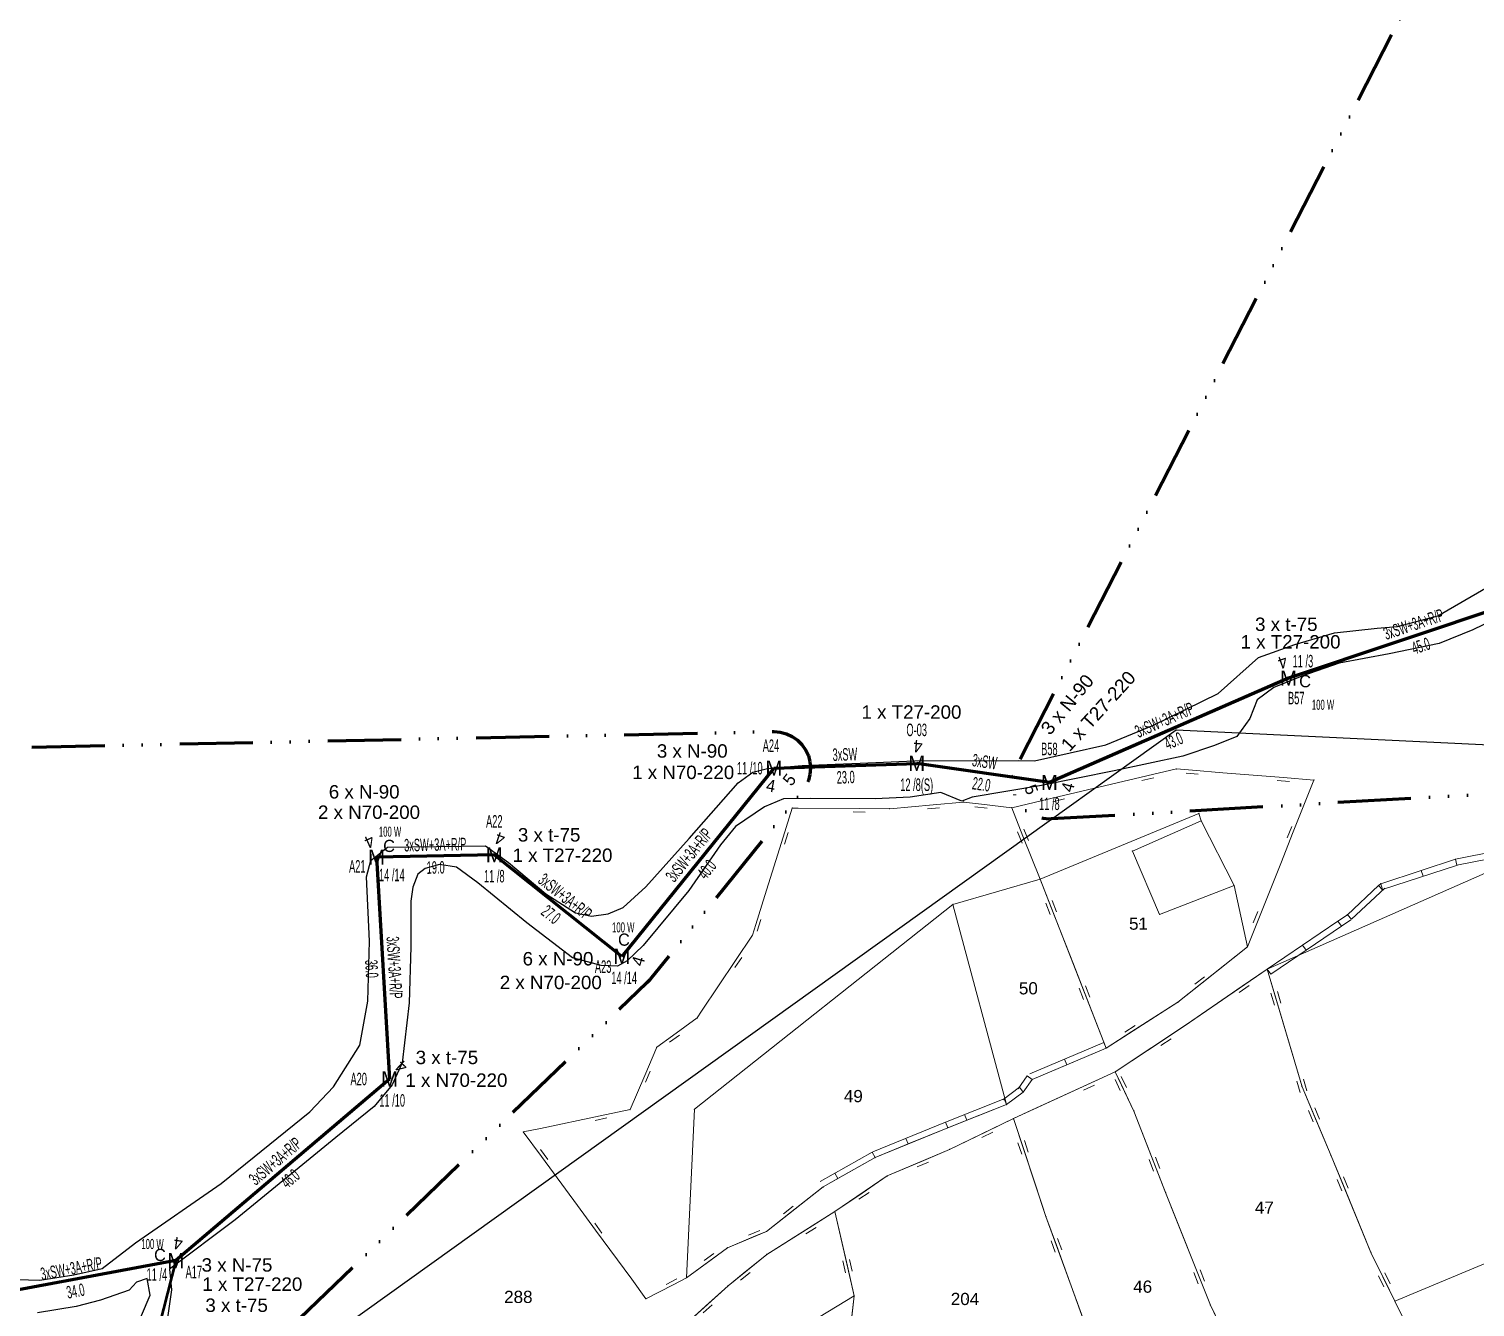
# Model space of a CAD drawing. Header units: millimetres. Extents: x 614452 to 616952, y 4151662 to 4153442.
# Drawn here: x 615048.7 to 615285.9, y 4152044.2 to 4152253.9 of the extents above; entities that cross this region are included whole.
import ezdxf
from ezdxf.enums import TextEntityAlignment as Align
from ezdxf.xclip import XClip

# ---------------------------------------------------------------- set-up
doc = ezdxf.new("R2010")
doc.units = ezdxf.units.MM
doc.header["$XCLIPFRAME"] = 2
doc.linetypes.add('ACAD_ISO14W100', pattern=[24, 12, -3, 0, -3, 0, -3, 0, -3])
for name, color, linetype, lineweight in [('02_ADA_ALN_YENI', 7, 'Continuous', 30), ('03_PARSEL_ALN_ESKI', 18, 'Continuous', 0), ('03_PARSEL_ALN_YENI', 171, 'Continuous', 0), ('03_PARSEL_NO_ESKI', 5, 'Continuous', 0), ('03_PARSEL_SNR_YENI', 5, 'Continuous', 0), ('04_YAPI_SNR_TSCLSZ', 77, 'Continuous', 0), ('06_DETAY_SNR_KROKI', 4, 'Continuous', 0), ('07_SNRTIP_GECERLI', 30, 'Continuous', 0), ('07_SNRTIP_SABIT', 18, 'Continuous', 0), ('DIREK_OG_YENI', 10, 'Continuous', 25), ('HAT_AG_HAVAI_YENI', 3, 'Continuous', 50), ('HAT_OG_HAVAI_YENI', 1, 'Continuous', 70), ('NOKTA_DETAY_YENI', 171, 'Continuous', 0), ('NOKTA_PARSEL_ESKI', 6, 'Continuous', 0), ('NOKTA_PARSEL_YENI', 30, 'Continuous', 0), ('NOKTA_YAPI_TSCLSIZ', 77, 'Continuous', 0), ('TRAFO_BOLGE_TUM', 254, 'ACAD_ISO14W100', 70)]:
    doc.layers.add(name, color=color, linetype=linetype, lineweight=lineweight)
doc.layers.add('LAMBA_GUCU', color=4, linetype='Continuous')
doc.layers.add('Unknown_Point_Feature', color=7, linetype='Continuous')
doc.styles.add('Direk', font='B_CAD')
doc.styles.get("Standard").update_dxf_attribs({"font": 'Arial'})

# ---------------------------------------------------------------- blocks, each defined once
blk = doc.blocks.new('fggg')
at = {"layer": '02_ADA_ALN_YENI', "color": 252}
blk.add_polyline3d([(615448.13, 4152128.73, 0), (615236.84, 4152138.84, 0), (615072.7, 4152021.18, 0), (614973.57, 4152027.26, 0), (614853.89, 4152034.8, 0), (614712.1, 4152050.73, 0)], dxfattribs=at)
at = {"layer": '03_PARSEL_ALN_ESKI', "color": 252}
for p in [(615230.85, 4152107.09), (615212.78, 4152096.48), (615184.08, 4152078.79), (615251.49, 4152060.49), (615231.53, 4152047.52), (615129.22, 4152045.84), (615202.48, 4152045.5)]:
    blk.add_point(p, dxfattribs=at)
at = {"layer": '03_PARSEL_ALN_YENI', "color": 252}
for points in [[(615294.86, 4152118.58, 0), (615251.78, 4152099.64, 0), (615239.02, 4152090.87, 0), (615226.83, 4152082.78, 0), (615210.14, 4152075.11, 0), (615199.66, 4152070.04, 0), (615189.44, 4152065.69, 0), (615180.87, 4152059.85, 0), (615169.68, 4152052.81, 0), (615163.33, 4152047.67, 0), (615157.19, 4152042.08, 0)], [(615072.7, 4152021.18, 0), (615236.84, 4152138.84, 0), (615448.13, 4152128.73, 0)]]:
    blk.add_polyline3d(points, dxfattribs=at)
for points in [[(615240.55, 4152125.18, 0), (615214.51, 4152114.39, 0), (615200.2, 4152110.25, 0), (615157.82, 4152076.63, 0), (615156.52, 4152048.97, 0), (615163.23, 4152053.91, 0), (615169.64, 4152056.57, 0), (615178.94, 4152063.89, 0), (615187.44, 4152068.69, 0), (615199.36, 4152073.59, 0), (615208.99, 4152077.39, 0), (615211.73, 4152079.42, 0), (615213.2, 4152081.53, 0), (615225.34, 4152086.67, 0), (615237.12, 4152094.19, 0), (615248.51, 4152103.29, 0), (615246.33, 4152113.37, 0), (615240.95, 4152123.94, 0), (615240.55, 4152125.18, 0)], [(615225.34, 4152086.67, 0), (615214.51, 4152114.39, 0), (615240.55, 4152125.18, 0), (615240.95, 4152123.94, 0), (615246.33, 4152113.37, 0), (615248.51, 4152103.29, 0), (615237.12, 4152094.19, 0), (615225.34, 4152086.67, 0)], [(615294.86, 4152118.58, 0), (615323.84, 4152082.95, 0), (615333.83, 4152070.66, 0), (615272.71, 4152045.12, 0), (615268.77, 4152053.13, 0), (615262.25, 4152069, 0), (615257.49, 4152080.32, 0), (615251.78, 4152099.64, 0), (615294.86, 4152118.58, 0)], [(615214.51, 4152114.39, 0), (615225.34, 4152086.67, 0), (615213.2, 4152081.53, 0), (615211.73, 4152079.42, 0), (615208.99, 4152077.39, 0), (615200.2, 4152110.25, 0), (615214.51, 4152114.39, 0)], [(615199.36, 4152073.59, 0), (615187.44, 4152068.69, 0), (615178.94, 4152063.89, 0), (615169.64, 4152056.57, 0), (615163.23, 4152053.91, 0), (615156.52, 4152048.97, 0), (615157.82, 4152076.63, 0), (615200.2, 4152110.25, 0), (615208.99, 4152077.39, 0), (615199.36, 4152073.59, 0)], [(615235.1, 4152062.97, 0), (615229.89, 4152076.32, 0), (615226.83, 4152082.78, 0), (615239.02, 4152090.87, 0), (615251.78, 4152099.64, 0), (615257.49, 4152080.32, 0), (615262.25, 4152069, 0), (615268.77, 4152053.13, 0), (615272.71, 4152045.12, 0), (615276.2, 4152038, 0), (615257.1, 4152028.53, 0), (615251.82, 4152024.82, 0), (615242.44, 4152044.49, 0), (615235.1, 4152062.97, 0)], [(615210.14, 4152075.11, 0), (615226.83, 4152082.78, 0), (615229.89, 4152076.32, 0), (615235.1, 4152062.97, 0), (615242.44, 4152044.49, 0), (615251.82, 4152024.82, 0), (615241.21, 4152014.76, 0), (615235.67, 4152011.37, 0), (615232, 4152017.82, 0), (615225.99, 4152029.69, 0), (615223.37, 4152037.3, 0), (615215.47, 4152059.01, 0), (615210.14, 4152075.11, 0)], [(615210.14, 4152075.11, 0), (615215.47, 4152059.01, 0), (615223.37, 4152037.3, 0), (615189.83, 4152015.1, 0), (615189.37, 4152019.19, 0), (615186.6, 4152025.67, 0), (615184.54, 4152029.9, 0), (615183.76, 4152034.43, 0), (615183.06, 4152037.69, 0), (615184.01, 4152046.02, 0), (615180.87, 4152059.85, 0), (615189.44, 4152065.69, 0), (615199.66, 4152070.04, 0), (615210.14, 4152075.11, 0)], [(615312.09, 4152050.66, 0), (615300.78, 4152046.97, 0), (615276.2, 4152038, 0), (615272.71, 4152045.12, 0), (615333.83, 4152070.66, 0), (615339.35, 4152063.74, 0), (615331.4, 4152059.17, 0), (615323.54, 4152056.84, 0), (615312.09, 4152050.66, 0)], [(615184.01, 4152046.02, 0), (615152.78, 4152027.01, 0), (615152.26, 4152033.59, 0), (615155.12, 4152037.91, 0), (615157.19, 4152042.08, 0), (615163.33, 4152047.67, 0), (615169.68, 4152052.81, 0), (615180.87, 4152059.85, 0), (615184.01, 4152046.02, 0)], [(615183.76, 4152034.43, 0), (615184.54, 4152029.9, 0), (615186.6, 4152025.67, 0), (615189.37, 4152019.19, 0), (615189.83, 4152015.1, 0), (615191.37, 4152001.58, 0), (615191.71, 4151994.48, 0), (615187.54, 4151994.02, 0), (615176.41, 4151994.14, 0), (615162.61, 4151993.11, 0), (615161.11, 4152015.29, 0), (615155, 4152021.73, 0), (615152.78, 4152027.01, 0), (615184.01, 4152046.02, 0), (615183.06, 4152037.69, 0), (615183.76, 4152034.43, 0)]]:
    blk.add_polyline3d(points, close=True, dxfattribs=at)
at = {"layer": '03_PARSEL_SNR_YENI', "color": 252}
for p, q in [((615214.51, 4152114.39, 0.95), (615216.33, 4152109.73, 0.95)), ((615215.44, 4152110.46, 0.95), (615216.17, 4152108.59, 0.95)), ((615216.33, 4152109.73, 0.95), (615219.97, 4152100.42, 0.95)), ((615216.49, 4152110.87, 0.95), (615217.21, 4152109, 0.95)), ((615241.03, 4152097.31, 0.95), (615248.51, 4152103.29, 0.95)), ((615219.97, 4152100.42, 0.95), (615221.79, 4152095.76, 0.95)), ((615251.78, 4152099.64, 0.95), (615247.66, 4152096.81, 0.95)), ((615251.78, 4152099.64, 0.95), (615253.19, 4152094.85, 0.95)), ((615237.12, 4152094.19, 0.95), (615241.03, 4152097.31, 0.95)), ((615239.89, 4152097.13, 0.95), (615241.46, 4152098.38, 0.95)), ((615220.9, 4152096.49, 0.95), (615221.63, 4152094.62, 0.95)), ((615221.79, 4152095.76, 0.95), (615225.34, 4152086.67, 0.95)), ((615221.95, 4152096.9, 0.95), (615222.67, 4152095.03, 0.95)), ((615247.66, 4152096.81, 0.95), (615239.42, 4152091.14, 0.95)), ((615248.8, 4152096.91, 0.95), (615247.15, 4152095.78, 0.95)), ((615252.37, 4152095.65, 0.95), (615252.94, 4152093.73, 0.95)), ((615253.19, 4152094.85, 0.95), (615256.03, 4152085.26, 0.95)), ((615253.45, 4152095.97, 0.95), (615254.02, 4152094.05, 0.95)), ((615229.55, 4152089.36, 0.95), (615237.12, 4152094.19, 0.95)), ((615228.41, 4152089.3, 0.95), (615230.09, 4152090.37, 0.95)), ((615239.02, 4152090.87, 0.95), (615234.85, 4152088.1, 0.95)), ((615239.42, 4152091.14, 0.95), (615239.02, 4152090.87, 0.95)), ((615224.95, 4152087.59, 0.95), (615212.81, 4152082.45, 0.95)), ((615225.34, 4152086.67, 0.95), (615224.95, 4152087.59, 0.95)), ((615225.34, 4152086.67, 0.95), (615229.55, 4152089.36, 0.95)), ((615234.85, 4152088.1, 0.95), (615226.83, 4152082.78, 0.95)), ((615236, 4152088.19, 0.95), (615234.33, 4152087.08, 0.95)), ((615225.34, 4152086.67, 0.95), (615218.89, 4152083.94, 0.95)), ((615256.03, 4152085.26, 0.95), (615257.44, 4152080.46, 0.95)), ((615218.89, 4152083.94, 0.95), (615213.2, 4152081.53, 0.95)), ((615218.89, 4152083.94, 0.95), (615218.5, 4152084.86, 0.95)), ((615226.83, 4152082.78, 0.95), (615222.28, 4152080.69, 0.95)), ((615227.75, 4152080.84, 0.95), (615226.83, 4152082.78, 0.95)), ((615212.38, 4152082.1, 0.95), (615210.91, 4152079.99, 0.95)), ((615213.2, 4152081.53, 0.95), (615211.73, 4152079.42, 0.95)), ((615213.2, 4152081.53, 0.95), (615212.38, 4152082.1, 0.95)), ((615222.28, 4152080.69, 0.95), (615213.2, 4152076.52, 0.95)), ((615223.43, 4152080.6, 0.95), (615221.61, 4152079.77, 0.95)), ((615227.67, 4152079.69, 0.95), (615226.81, 4152081.5, 0.95)), ((615229.89, 4152076.32, 0.95), (615227.75, 4152080.84, 0.95)), ((615228.68, 4152080.18, 0.95), (615227.83, 4152081.98, 0.95)), ((615256.62, 4152081.26, 0.95), (615257.19, 4152079.35, 0.95)), ((615257.44, 4152080.46, 0.95), (615257.49, 4152080.32, 0.95)), ((615257.7, 4152081.58, 0.95), (615258.27, 4152079.66, 0.95)), ((615208.63, 4152078.32, 0.95), (615198.99, 4152074.52, 0.95)), ((615211.14, 4152080.23, 0.95), (615208.4, 4152078.2, 0.95)), ((615208.99, 4152077.39, 0.95), (615208.63, 4152078.32, 0.95)), ((615211.73, 4152079.42, 0.95), (615208.99, 4152077.39, 0.95)), ((615211.73, 4152079.42, 0.95), (615211.14, 4152080.23, 0.95)), ((615257.49, 4152080.32, 0.95), (615259.43, 4152075.71, 0.95)), ((615202.48, 4152074.82, 0.95), (615202.12, 4152075.75, 0.95)), ((615208.99, 4152077.39, 0.95), (615202.48, 4152074.82, 0.95)), ((615213.2, 4152076.52, 0.95), (615210.14, 4152075.11, 0.95)), ((615233.28, 4152067.63, 0.95), (615229.89, 4152076.32, 0.95)), ((615258.52, 4152076.41, 0.95), (615259.3, 4152074.57, 0.95)), ((615259.43, 4152075.71, 0.95), (615262.25, 4152069, 0.95)), ((615259.56, 4152076.85, 0.95), (615260.34, 4152075.01, 0.95)), ((615198.98, 4152074.51, 0.95), (615187.06, 4152069.62, 0.95)), ((615199.36, 4152073.59, 0.95), (615192.89, 4152070.93, 0.95)), ((615199.36, 4152073.59, 0.95), (615198.98, 4152074.51, 0.95)), ((615202.48, 4152074.82, 0.95), (615199.36, 4152073.59, 0.95)), ((615210.14, 4152075.11, 0.95), (615205.64, 4152072.94, 0.95)), ((615210.14, 4152075.11, 0.95), (615211.71, 4152070.37, 0.95)), ((615192.89, 4152070.93, 0.95), (615187.44, 4152068.69, 0.95)), ((615192.89, 4152070.93, 0.95), (615192.51, 4152071.85, 0.95)), ((615205.64, 4152072.94, 0.95), (615199.66, 4152070.04, 0.95)), ((615206.78, 4152072.87, 0.95), (615204.98, 4152071.99, 0.95)), ((615210.86, 4152071.14, 0.95), (615211.49, 4152069.24, 0.95)), ((615211.93, 4152071.49, 0.95), (615212.56, 4152069.59, 0.95)), ((615186.94, 4152069.56, 0.95), (615178.45, 4152064.76, 0.95)), ((615187.44, 4152068.69, 0.95), (615181.34, 4152065.25, 0.95)), ((615187.44, 4152068.69, 0.95), (615186.94, 4152069.56, 0.95)), ((615199.66, 4152070.04, 0.95), (615195.06, 4152068.08, 0.95)), ((615211.71, 4152070.37, 0.95), (615214.85, 4152060.87, 0.95)), ((615234.17, 4152066.9, 0.95), (615233.44, 4152068.77, 0.95)), ((615262.25, 4152069, 0.95), (615264.15, 4152064.38, 0.95)), ((615195.06, 4152068.08, 0.95), (615189.44, 4152065.69, 0.95)), ((615196.2, 4152067.96, 0.95), (615194.36, 4152067.17, 0.95)), ((615233.12, 4152066.49, 0.95), (615232.39, 4152068.36, 0.95)), ((615235.1, 4152062.97, 0.95), (615233.28, 4152067.63, 0.95)), ((615173.57, 4152059.66, 0.95), (615178.94, 4152063.89, 0.95)), ((615181.34, 4152065.25, 0.95), (615178.94, 4152063.89, 0.95)), ((615181.34, 4152065.25, 0.95), (615180.85, 4152066.12, 0.95)), ((615189.44, 4152065.69, 0.95), (615185.31, 4152062.88, 0.95)), ((615263.25, 4152065.09, 0.95), (615264.01, 4152063.24, 0.95)), ((615264.15, 4152064.38, 0.95), (615267.95, 4152055.13, 0.95)), ((615264.29, 4152065.52, 0.95), (615265.05, 4152063.67, 0.95)), ((615185.31, 4152062.88, 0.95), (615180.87, 4152059.85, 0.95)), ((615186.45, 4152062.98, 0.95), (615184.8, 4152061.85, 0.95)), ((615236.9, 4152058.43, 0.95), (615235.1, 4152062.97, 0.95)), ((615169.64, 4152056.57, 0.95), (615173.57, 4152059.66, 0.95)), ((615172.43, 4152059.49, 0.95), (615174.01, 4152060.72, 0.95)), ((615180.87, 4152059.85, 0.95), (615176.64, 4152057.19, 0.95)), ((615182.91, 4152050.9, 0.95), (615180.87, 4152059.85, 0.95)), ((615214.85, 4152060.87, 0.95), (615215.47, 4152059.01, 0.95)), ((615166.71, 4152055.96, 0.95), (615168.55, 4152056.73, 0.95)), ((615176.64, 4152057.19, 0.95), (615169.68, 4152052.81, 0.95)), ((615177.78, 4152057.25, 0.95), (615176.09, 4152056.18, 0.95)), ((615215.47, 4152059.01, 0.95), (615217.18, 4152054.31, 0.95)), ((615240.59, 4152049.14, 0.95), (615236.9, 4152058.43, 0.95)), ((615163.23, 4152053.91, 0.95), (615167.85, 4152055.83, 0.95)), ((615167.85, 4152055.83, 0.95), (615169.64, 4152056.57, 0.95)), ((615216.31, 4152055.06, 0.95), (615216.99, 4152053.18, 0.95)), ((615217.18, 4152054.31, 0.95), (615220.6, 4152044.91, 0.95)), ((615217.36, 4152055.44, 0.95), (615218.05, 4152053.56, 0.95)), ((615267.95, 4152055.13, 0.95), (615268.77, 4152053.13, 0.95)), ((615156.52, 4152048.97, 0.95), (615160.55, 4152051.94, 0.95)), ((615159.41, 4152051.8, 0.95), (615161.02, 4152052.98, 0.95)), ((615160.55, 4152051.94, 0.95), (615163.23, 4152053.91, 0.95)), ((615169.68, 4152052.81, 0.95), (615165.79, 4152049.66, 0.95)), ((615183.68, 4152050.05, 0.95), (615183.23, 4152052, 0.95)), ((615268.77, 4152053.13, 0.95), (615270.98, 4152048.64, 0.95)), ((615165.79, 4152049.66, 0.95), (615163.33, 4152047.67, 0.95)), ((615166.93, 4152049.86, 0.95), (615165.37, 4152048.6, 0.95)), ((615182.58, 4152049.8, 0.95), (615182.14, 4152051.75, 0.95)), ((615184.01, 4152046.02, 0.95), (615182.91, 4152050.9, 0.95)), ((615240.44, 4152048, 0.95), (615239.7, 4152049.86, 0.95)), ((615241.49, 4152048.42, 0.95), (615240.75, 4152050.28, 0.95)), ((615271.04, 4152049.79, 0.95), (615271.92, 4152047.99, 0.95)), ((615163.33, 4152047.67, 0.95), (615159.64, 4152044.31, 0.95)), ((615242.44, 4152044.49, 0.95), (615240.59, 4152049.14, 0.95)), ((615270.03, 4152049.29, 0.95), (615270.91, 4152047.5, 0.95)), ((615270.98, 4152048.64, 0.95), (615272.71, 4152045.12, 0.95)), ((615183.63, 4152042.66, 0.95), (615184.01, 4152046.02, 0.95)), ((615220.6, 4152044.91, 0.95), (615222.31, 4152040.21, 0.95)), ((615272.71, 4152045.12, 0.95), (615274.91, 4152040.63, 0.95)), ((615159.64, 4152044.31, 0.95), (615157.19, 4152042.08, 0.95)), ((615160.75, 4152044.56, 0.95), (615159.27, 4152043.22, 0.95)), ((615243.21, 4152042.87, 0.95), (615242.44, 4152044.49, 0.95))]:
    blk.add_line(p, q, dxfattribs=at)
for p in [(615214.51, 4152114.39, 635.14), (615248.51, 4152103.29, 628.74), (615251.78, 4152099.64, 620.97), (615251.78, 4152099.64, 620.97), (615251.78, 4152099.64, 620.97), (615251.78, 4152099.64, 620.3), (615237.12, 4152094.19, 627.66), (615237.12, 4152094.19, 627.66), (615239.02, 4152090.87, 626.74), (615239.02, 4152090.87, 626.74), (615225.34, 4152086.67, 625.97), (615225.34, 4152086.67, 625.97), (615225.34, 4152086.67, 625.97), (615226.83, 4152082.78, 625.21), (615226.83, 4152082.78, 625.21), (615226.83, 4152082.78, 625.21), (615213.2, 4152081.53, 625), (615213.2, 4152081.53, 625), (615211.73, 4152079.42, 624.71), (615211.73, 4152079.42, 624.71), (615257.49, 4152080.32, 622.47), (615257.49, 4152080.32, 622.47), (615208.99, 4152077.39, 624.65), (615208.99, 4152077.39, 624.65), (615229.89, 4152076.32, 623.29), (615229.89, 4152076.32, 623.29), (615199.36, 4152073.59, 624.2), (615199.36, 4152073.59, 624.2), (615210.14, 4152075.11, 624.53), (615210.14, 4152075.11, 624.53), (615210.14, 4152075.11, 624.53), (615187.44, 4152068.69, 623.27), (615187.44, 4152068.69, 623.27), (615199.66, 4152070.04, 623.93), (615199.66, 4152070.04, 623.93), (615262.25, 4152069, 620.21), (615262.25, 4152069, 620.21), (615178.94, 4152063.89, 623.48), (615178.94, 4152063.89, 623.48), (615189.44, 4152065.69, 623.42), (615189.44, 4152065.69, 623.42), (615235.1, 4152062.97, 620.78), (615235.1, 4152062.97, 620.78), (615180.87, 4152059.85, 622.55), (615180.87, 4152059.85, 622.55), (615180.87, 4152059.85, 622.55), (615215.47, 4152059.01, 621.3), (615215.47, 4152059.01, 621.3), (615169.64, 4152056.57, 623.2), (615169.64, 4152056.57, 623.2), (615163.23, 4152053.91, 622.58), (615163.23, 4152053.91, 622.58), (615169.68, 4152052.81, 622.2), (615169.68, 4152052.81, 622.2), (615268.77, 4152053.13, 617.81), (615268.77, 4152053.13, 617.81), (615156.52, 4152048.97, 621.34), (615163.33, 4152047.67, 623.34), (615163.33, 4152047.67, 623.34), (615184.01, 4152046.02, 620.02), (615184.01, 4152046.02, 620.02), (615242.44, 4152044.49, 617.31), (615242.44, 4152044.49, 617.31)]:
    blk.add_point(p, dxfattribs=at)
at = {"layer": '04_YAPI_SNR_TSCLSZ', "color": 252}
for p, q in [((615240.95, 4152123.94, 634.83), (615229.66, 4152118.98, 634.23)), ((615246.33, 4152113.37, 631.89), (615240.95, 4152123.94, 634.83)), ((615229.66, 4152118.98, 634.23), (615234.11, 4152108.61, 631.65)), ((615234.11, 4152108.61, 631.65), (615246.33, 4152113.37, 631.89))]:
    blk.add_line(p, q, dxfattribs=at)
at = {"layer": '06_DETAY_SNR_KROKI', "color": 252}
for p, q in [((615232.04, 4152131.32, 0.95), (615222.31, 4152129.03, 0.95)), ((615233.14, 4152131, 0.95), (615231.2, 4152130.55, 0.95)), ((615236.91, 4152132.47, 0.95), (615232.04, 4152131.32, 0.95)), ((615239.5, 4152132.26, 0.95), (615236.91, 4152132.47, 0.95)), ((615240.45, 4152131.62, 0.95), (615238.46, 4152131.78, 0.95)), ((615244.48, 4152131.85, 0.95), (615239.5, 4152132.26, 0.95)), ((615254.45, 4152131.04, 0.95), (615244.48, 4152131.85, 0.95)), ((615255.4, 4152130.4, 0.95), (615253.41, 4152130.56, 0.95)), ((615259.43, 4152130.64, 0.95), (615254.45, 4152131.04, 0.95)), ((615255.93, 4152121.87, 0.95), (615259.43, 4152130.64, 0.95)), ((615217.44, 4152127.88, 0.95), (615209.85, 4152126.09, 0.95)), ((615222.31, 4152129.03, 0.95), (615217.44, 4152127.88, 0.95)), ((615173.86, 4152126.04, 0.95), (615172.37, 4152121.27, 0.95)), ((615174.85, 4152126.03, 0.95), (615173.86, 4152126.04, 0.95)), ((615184.85, 4152125.97, 0.95), (615174.85, 4152126.03, 0.95)), ((615189.85, 4152125.93, 0.95), (615184.85, 4152125.97, 0.95)), ((615196.99, 4152126.58, 0.95), (615189.85, 4152125.93, 0.95)), ((615198.03, 4152126.11, 0.95), (615196.04, 4152125.93, 0.95)), ((615201.97, 4152127.04, 0.95), (615196.99, 4152126.58, 0.95)), ((615204.89, 4152126.69, 0.95), (615201.97, 4152127.04, 0.95)), ((615205.81, 4152126.01, 0.95), (615203.83, 4152126.25, 0.95)), ((615209.85, 4152126.09, 0.95), (615204.89, 4152126.69, 0.95)), ((615209.85, 4152126.09, 0.95), (615211.7, 4152121.45, 0.95)), ((615218.54, 4152127.56, 0.95), (615216.6, 4152127.1, 0.95)), ((615185.84, 4152125.4, 0.95), (615183.84, 4152125.41, 0.95)), ((615172.37, 4152121.27, 0.95), (615169.38, 4152111.73, 0.95)), ((615173.21, 4152122.06, 0.95), (615172.61, 4152120.15, 0.95)), ((615210.81, 4152122.17, 0.95), (615211.55, 4152120.31, 0.95)), ((615211.7, 4152121.45, 0.95), (615214.51, 4152114.39, 0.95)), ((615211.85, 4152122.58, 0.95), (615212.59, 4152120.73, 0.95)), ((615254.08, 4152117.23, 0.95), (615255.93, 4152121.87, 0.95)), ((615255.04, 4152121.15, 0.95), (615255.78, 4152123.01, 0.95)), ((615282.64, 4152117.65, 0.95), (615289.51, 4152119.01, 0.95)), ((615282.84, 4152116.67, 0.95), (615299.75, 4152120.03, 0.95)), ((615250.37, 4152107.94, 0.95), (615254.08, 4152117.23, 0.95)), ((615270.69, 4152112.69, 0.95), (615282.95, 4152116.7, 0.95)), ((615277.03, 4152115.82, 0.95), (615282.64, 4152117.65, 0.95)), ((615282.64, 4152117.65, 0.95), (615282.84, 4152116.67, 0.95)), ((615270.03, 4152113.32, 0.95), (615270.38, 4152113.64, 0.95)), ((615270.38, 4152113.64, 0.95), (615277.03, 4152115.82, 0.95)), ((615270.38, 4152113.64, 0.95), (615270.69, 4152112.69, 0.95)), ((615277.03, 4152115.82, 0.95), (615277.34, 4152114.87, 0.95)), ((615169.38, 4152111.73, 0.95), (615167.89, 4152106.96, 0.95)), ((615264.91, 4152108.54, 0.95), (615270.03, 4152113.32, 0.95)), ((615265.6, 4152107.81, 0.95), (615271.06, 4152112.91, 0.95)), ((615270.03, 4152113.32, 0.95), (615270.71, 4152112.59, 0.95)), ((615249.47, 4152107.22, 0.95), (615250.22, 4152109.08, 0.95)), ((615167.89, 4152106.96, 0.95), (615167.33, 4152105.18, 0.95)), ((615168.72, 4152107.74, 0.95), (615168.12, 4152105.83, 0.95)), ((615248.51, 4152103.29, 0.95), (615250.37, 4152107.94, 0.95)), ((615252.34, 4152098.82, 0.95), (615265.47, 4152107.71, 0.95)), ((615257.57, 4152103.57, 0.95), (615263.37, 4152107.49, 0.95)), ((615263.37, 4152107.49, 0.95), (615264.91, 4152108.54, 0.95)), ((615263.37, 4152107.49, 0.95), (615263.93, 4152106.67, 0.95)), ((615264.91, 4152108.54, 0.95), (615265.6, 4152107.81, 0.95)), ((615167.33, 4152105.18, 0.95), (615164.55, 4152101.02, 0.95)), ((615251.78, 4152099.64, 0.95), (615257.57, 4152103.57, 0.95)), ((615257.57, 4152103.57, 0.95), (615258.13, 4152102.74, 0.95)), ((615164.55, 4152101.02, 0.95), (615158.99, 4152092.71, 0.95)), ((615165.57, 4152101.54, 0.95), (615164.46, 4152099.88, 0.95)), ((615251.78, 4152099.64, 0.95), (615252.34, 4152098.82, 0.95)), ((615158.99, 4152092.71, 0.95), (615158.27, 4152091.62, 0.95)), ((615158.27, 4152091.62, 0.95), (615154.23, 4152088.67, 0.95)), ((615154.23, 4152088.67, 0.95), (615151.64, 4152086.79, 0.95)), ((615155.37, 4152088.81, 0.95), (615153.75, 4152087.63, 0.95)), ((615151.64, 4152086.79, 0.95), (615149.67, 4152082.19, 0.95)), ((615150.58, 4152082.89, 0.95), (615149.8, 4152081.05, 0.95)), ((615149.67, 4152082.19, 0.95), (615147.27, 4152076.57, 0.95)), ((615147.27, 4152076.57, 0.95), (615142.38, 4152075.54, 0.95)), ((615132.59, 4152073.49, 0.95), (615129.75, 4152072.9, 0.95)), ((615142.38, 4152075.54, 0.95), (615132.59, 4152073.49, 0.95)), ((615143.47, 4152075.2, 0.95), (615141.51, 4152074.79, 0.95)), ((615129.75, 4152072.9, 0.95), (615132.71, 4152068.87, 0.95)), ((615132.57, 4152070.01, 0.95), (615133.76, 4152068.4, 0.95)), ((615132.71, 4152068.87, 0.95), (615138.63, 4152060.81, 0.95)), ((615138.63, 4152060.81, 0.95), (615141.6, 4152056.78, 0.95)), ((615141.46, 4152057.92, 0.95), (615142.64, 4152056.31, 0.95)), ((615141.6, 4152056.78, 0.95), (615147.52, 4152048.73, 0.95)), ((615147.52, 4152048.73, 0.95), (615149.87, 4152045.52, 0.95)), ((615149.87, 4152045.52, 0.95), (615154.31, 4152047.82, 0.95)), ((615153.16, 4152047.86, 0.95), (615154.94, 4152048.78, 0.95)), ((615154.31, 4152047.82, 0.95), (615156.52, 4152048.97, 0.95))]:
    blk.add_line(p, q, dxfattribs=at)
for p in [(615236.91, 4152132.47, 638.4), (615236.91, 4152132.47, 638.4), (615259.43, 4152130.64, 633.92), (615259.43, 4152130.64, 633.92), (615173.86, 4152126.04, 640.14), (615173.86, 4152126.04, 640.14), (615189.85, 4152125.93, 640.32), (615189.85, 4152125.93, 640.32), (615201.97, 4152127.04, 640.91), (615201.97, 4152127.04, 640.91), (615209.85, 4152126.09, 639.01), (615209.85, 4152126.09, 639.01), (615209.85, 4152126.09, 639.01), (615282.64, 4152117.65, 629.79), (615282.64, 4152117.65, 629.79), (615214.51, 4152114.39, 635.14), (615270.38, 4152113.64, 628.89), (615270.38, 4152113.64, 628.89), (615264.91, 4152108.54, 627.41), (615264.91, 4152108.54, 627.41), (615167.33, 4152105.18, 636.63), (615167.33, 4152105.18, 636.63), (615248.51, 4152103.29, 628.74), (615251.78, 4152099.64, 620.97), (615158.27, 4152091.62, 636.97), (615158.27, 4152091.62, 636.97), (615151.64, 4152086.79, 636.29), (615151.64, 4152086.79, 636.29), (615147.27, 4152076.57, 634.58), (615147.27, 4152076.57, 634.58), (615129.75, 4152072.9, 632.27), (615129.75, 4152072.9, 632.27), (615156.52, 4152048.97, 621.34), (615149.87, 4152045.52, 620.65), (615149.87, 4152045.52, 620.65)]:
    blk.add_point(p, dxfattribs=at)
at = {"layer": '07_SNRTIP_GECERLI', "color": 252}
for points in [[(614973.57, 4152027.26, 0), (615072.7, 4152021.18, 0), (615236.84, 4152138.84, 0), (615448.13, 4152128.73, 0), (615529.18, 4152178.55, 0)], [(615214.51, 4152114.39, 635.14), (615240.55, 4152125.18, 0)], [(615240.55, 4152125.18, 0), (615240.95, 4152123.94, 634.83)], [(615294.86, 4152118.58, 0), (615251.78, 4152099.64, 620.97)], [(615200.2, 4152110.25, 0), (615214.51, 4152114.39, 635.14)], [(615246.33, 4152113.37, 631.89), (615248.51, 4152103.29, 628.74)], [(615157.82, 4152076.63, 0), (615200.2, 4152110.25, 0)], [(615208.99, 4152077.39, 624.65), (615200.2, 4152110.25, 0)], [(615156.52, 4152048.97, 621.34), (615157.82, 4152076.63, 0)], [(615333.83, 4152070.66, 0), (615272.71, 4152045.12, 0)], [(615152.78, 4152027.01, 618.25), (615184.01, 4152046.02, 620.02)]]:
    blk.add_polyline3d(points, dxfattribs=at)
at = {"layer": '07_SNRTIP_SABIT', "color": 252}
for points in [[(615246.33, 4152113.37, 631.89), (615240.95, 4152123.94, 634.83)], [(615225.34, 4152086.67, 625.97), (615214.51, 4152114.39, 635.14)], [(615225.34, 4152086.67, 625.97), (615237.12, 4152094.19, 627.66), (615248.51, 4152103.29, 628.74)], [(615226.83, 4152082.78, 625.21), (615239.02, 4152090.87, 626.74), (615251.78, 4152099.64, 620.97)], [(615272.71, 4152045.12, 0), (615268.77, 4152053.13, 617.81), (615262.25, 4152069, 620.21), (615257.49, 4152080.32, 622.47), (615251.78, 4152099.64, 620.3)], [(615208.99, 4152077.39, 624.65), (615211.73, 4152079.42, 624.71), (615213.2, 4152081.53, 625), (615225.34, 4152086.67, 625.97)], [(615210.14, 4152075.11, 624.53), (615226.83, 4152082.78, 625.21)], [(615226.83, 4152082.78, 625.21), (615229.89, 4152076.32, 623.29), (615235.1, 4152062.97, 620.78), (615242.44, 4152044.49, 617.31), (615251.82, 4152024.82, 615.93)], [(615208.99, 4152077.39, 624.65), (615199.36, 4152073.59, 624.2), (615187.44, 4152068.69, 623.27), (615178.94, 4152063.89, 623.48), (615169.64, 4152056.57, 623.2), (615163.23, 4152053.91, 622.58), (615156.52, 4152048.97, 621.34)], [(615180.87, 4152059.85, 622.55), (615189.44, 4152065.69, 623.42), (615199.66, 4152070.04, 623.93), (615210.14, 4152075.11, 624.53)], [(615210.14, 4152075.11, 624.53), (615215.47, 4152059.01, 621.3), (615223.37, 4152037.3, 617.76)], [(615155.12, 4152037.91, 619.15), (615157.19, 4152042.08, 620.84), (615163.33, 4152047.67, 623.34), (615169.68, 4152052.81, 622.2), (615180.87, 4152059.85, 622.55)], [(615180.87, 4152059.85, 622.55), (615184.01, 4152046.02, 620.02)], [(615184.01, 4152046.02, 620.02), (615183.06, 4152037.69, 618.9), (615183.76, 4152034.43, 618), (615184.54, 4152029.9, 617.56), (615186.6, 4152025.67, 617.36), (615189.37, 4152019.19, 616.19), (615189.83, 4152015.1, 616.19)], [(615276.2, 4152038, 615.74), (615272.71, 4152045.12, 0)]]:
    blk.add_polyline3d(points, dxfattribs=at)
at = {"layer": 'NOKTA_DETAY_YENI', "color": 252}
for p in [(615236.91, 4152132.47, 638.4), (615259.43, 4152130.64, 633.92), (615173.86, 4152126.04, 640.14), (615189.85, 4152125.93, 640.32), (615201.97, 4152127.04, 640.91), (615209.85, 4152126.09, 639.01), (615282.64, 4152117.65, 629.79), (615270.38, 4152113.64, 628.89), (615264.91, 4152108.54, 627.41), (615167.33, 4152105.18, 636.63), (615158.27, 4152091.62, 636.97), (615151.64, 4152086.79, 636.29), (615147.27, 4152076.57, 634.58), (615129.75, 4152072.9, 632.27), (615149.87, 4152045.52, 620.65)]:
    blk.add_point(p, dxfattribs=at)
at = {"layer": 'NOKTA_PARSEL_ESKI', "color": 252}
for p in [(615236.84, 4152138.84), (615240.55, 4152125.18), (615200.2, 4152110.25), (615157.82, 4152076.63)]:
    blk.add_point(p, dxfattribs=at)
at = {"layer": 'NOKTA_PARSEL_YENI', "color": 252}
for p in [(615240.95, 4152123.94, 634.83), (615214.51, 4152114.39, 635.14), (615246.33, 4152113.37, 631.89), (615248.51, 4152103.29, 628.74), (615251.78, 4152099.64, 620.97), (615237.12, 4152094.19, 627.66), (615239.02, 4152090.87, 626.74), (615225.34, 4152086.67, 625.97), (615226.83, 4152082.78, 625.21), (615213.2, 4152081.53, 625), (615211.73, 4152079.42, 624.71), (615257.49, 4152080.32, 622.47), (615208.99, 4152077.39, 624.65), (615229.89, 4152076.32, 623.29), (615199.36, 4152073.59, 624.2), (615210.14, 4152075.11, 624.53), (615187.44, 4152068.69, 623.27), (615199.66, 4152070.04, 623.93), (615262.25, 4152069, 620.21), (615178.94, 4152063.89, 623.48), (615189.44, 4152065.69, 623.42), (615235.1, 4152062.97, 620.78), (615180.87, 4152059.85, 622.55), (615215.47, 4152059.01, 621.3), (615169.64, 4152056.57, 623.2), (615163.23, 4152053.91, 622.58), (615169.68, 4152052.81, 622.2), (615268.77, 4152053.13, 617.81), (615156.52, 4152048.97, 621.34), (615163.33, 4152047.67, 623.34), (615184.01, 4152046.02, 620.02), (615272.71, 4152045.12), (615242.44, 4152044.49, 617.31)]:
    blk.add_point(p, dxfattribs=at)
at = {"layer": 'NOKTA_YAPI_TSCLSIZ', "color": 252}
for p in [(615229.66, 4152118.98, 634.23), (615234.11, 4152108.61, 631.65)]:
    blk.add_point(p, dxfattribs=at)
at = {"layer": '03_PARSEL_NO_ESKI', "color": 252}
for s, p in [('51', (615229.1, 4152106.09)), ('50', (615211.03, 4152095.48)), ('49', (615182.33, 4152077.79)), ('47', (615249.74, 4152059.49)), ('46', (615229.78, 4152046.52)), ('288', (615126.6, 4152044.84)), ('204', (615199.86, 4152044.5))]:
    blk.add_text(s, height=2, dxfattribs=at).set_placement(p)

msp = doc.modelspace()

# ---------------------------------------------------------------- linework, layer by layer
at = {"color": 5}
for points in [[(615046.74, 4152048.67), (615050.45, 4152048.6), (615056.02, 4152049.48), (615060.65, 4152050.48), (615066.16, 4152054.69), (615080.17, 4152064.42), (615094.73, 4152076.21), (615098.6, 4152080.33), (615102.94, 4152087.12), (615104.23, 4152094.35), (615104.53, 4152104.19), (615104, 4152114.76), (615104.76, 4152117.46), (615107.46, 4152119.63), (615123.52, 4152119.86), (615127.33, 4152117.11), (615133.44, 4152112), (615138.31, 4152108.84), (615140.95, 4152108.31), (615143.64, 4152108.72), (615146.12, 4152109.72), (615149.82, 4152113.12), (615156.97, 4152121.08), (615165, 4152130.19), (615167.41, 4152131.94), (615169.81, 4152132.53), (615175.5, 4152133.06), (615184.99, 4152133.41), (615195.16, 4152133.88), (615206.24, 4152133.82), (615211.05, 4152133.88), (615213.57, 4152133.82), (615225.3, 4152136.4), (615233.1, 4152139.68), (615243.71, 4152144.84), (615250.35, 4152150.77), (615256.27, 4152152.88), (615262.78, 4152154.81), (615269.77, 4152155.58), (615273.11, 4152155.87), (615279.74, 4152157.57), (615290.7, 4152163.96)], [(615295.79, 4152160.29), (615285.5, 4152155.32), (615279.97, 4152153.04), (615271.78, 4152151.35), (615263.59, 4152149.82), (615257.42, 4152147.69), (615252.86, 4152145.82), (615250.09, 4152143.79), (615248.93, 4152140.76), (615246.76, 4152137.81), (615243.1, 4152136.32), (615237.94, 4152134.56), (615226.64, 4152132.16), (615214.72, 4152129.74), (615203.38, 4152127.83), (615201.69, 4152127.19), (615198.22, 4152128.61), (615193.21, 4152127.83), (615187.48, 4152127.56), (615176.86, 4152127.64), (615172.45, 4152127.56), (615169.31, 4152126.26), (615164.56, 4152123.04), (615162.1, 4152120.01), (615156.9, 4152112.53), (615149.38, 4152103.48), (615146.76, 4152100.98), (615145.19, 4152100.12), (615142.5, 4152100.2), (615137.83, 4152101.47), (615130.31, 4152107.22), (615122.27, 4152113.8), (615118.79, 4152116.34), (615116.02, 4152116.78), (615113.67, 4152116.15), (615112.47, 4152115.18), (615111.61, 4152113.05), (615111.31, 4152110.77), (615111.28, 4152103.3), (615111, 4152094.1), (615109.86, 4152084.23), (615108.25, 4152080.64), (615105.26, 4152077.06), (615098.98, 4152071.97), (615082.48, 4152058.47), (615071.72, 4152050.4), (615072.06, 4152046.97), (615070.74, 4152037.77)], [(615065.53, 4152039.07), (615068.52, 4152046.12), (615068.04, 4152048.88), (615066.3, 4152048.28), (615065.11, 4152046.96), (615060.39, 4152045.29), (615056.38, 4152044.28), (615050.04, 4152043.2)]]:
    msp.add_lwpolyline(points, dxfattribs=at)
at = {"layer": 'HAT_AG_HAVAI_YENI'}
msp.add_line((615072.74, 4152051.79), (615065.7, 4152024.12), dxfattribs=at)
at = {"layer": 'HAT_OG_HAVAI_YENI'}
for p, q in [((615297.47, 4152161.51), (615255.27, 4152147.36)), ((615255.27, 4152147.36), (615216.03, 4152130.25)), ((615170.86, 4152132.6), (615145.91, 4152101.72)), ((615170.86, 4152132.6), (615194.27, 4152133.38)), ((615216.03, 4152130.25), (615194.27, 4152133.38)), ((615124.99, 4152118.38), (615105.69, 4152117.99)), ((615145.91, 4152101.72), (615124.99, 4152118.38)), ((615105.69, 4152117.99), (615107.82, 4152081.58)), ((615107.82, 4152081.58), (615072.74, 4152051.79)), ((615072.74, 4152051.79), (615039.16, 4152045.52))]:
    msp.add_line(p, q, dxfattribs=at)
at = {"layer": 'TRAFO_BOLGE_TUM', "flags": 128}
for points in [[(615486.15, 4152669.73), (615486.14, 4152669.74), (616077.97, 4153209.43), (616078.15, 4153209.6), (616079.01, 4153210.2), (616079.07, 4153210.22), (616079.06, 4153210.23), (616244.06, 4153303.22), (616244.96, 4153303.63), (616245.97, 4153303.9), (616247.01, 4153303.99), (616248.05, 4153303.9), (616248.33, 4153303.83), (616248.33, 4153303.84), (616279.31, 4153296.85), (616280.04, 4153296.64), (616280.99, 4153296.2), (616281.85, 4153295.6), (616282.59, 4153294.86), (616283.19, 4153294), (616283.63, 4153293.05), (616283.9, 4153292.04), (616283.99, 4153291), (616283.9, 4153289.96), (616283.63, 4153288.95), (616283.19, 4153288.01), (616283.19, 4153288.01), (615803.49, 4152453.53), (615803.48, 4152453.52), (615803.31, 4152453.28), (615803.33, 4152453.27), (615607.27, 4152149.14), (615606.83, 4152148.54), (615606.09, 4152147.8), (615605.23, 4152147.2), (615604.28, 4152146.75), (615603.27, 4152146.48), (615602.57, 4152146.42), (615602.57, 4152146.4), (615216.37, 4152124.26), (615216.03, 4152124.25), (615214.99, 4152124.34), (615213.97, 4152124.61), (615213.03, 4152125.05), (615212.17, 4152125.65), (615211.43, 4152126.39), (615210.83, 4152127.25), (615210.39, 4152128.2), (615210.12, 4152129.21), (615210.03, 4152130.25), (615210.12, 4152131.29), (615210.39, 4152132.3), (615210.7, 4152132.98), (615210.69, 4152132.98), (615484.84, 4152668.05), (615484.98, 4152668.31), (615485.58, 4152669.17), (615486.15, 4152669.73), (615486.15, 4152669.73)], [(614497.91, 4152078.83), (614497.9, 4152078.84), (614512.94, 4152088.89), (614513.27, 4152089.1), (614514.22, 4152089.54), (614514.95, 4152089.74), (614514.94, 4152089.75), (614684.87, 4152128.33), (614685.16, 4152128.38), (614686.08, 4152128.47), (614686.08, 4152128.47), (615170.73, 4152138.6), (615170.86, 4152138.6), (615171.9, 4152138.51), (615172.91, 4152138.24), (615173.86, 4152137.8), (615174.71, 4152137.2), (615175.45, 4152136.46), (615176.05, 4152135.6), (615176.5, 4152134.65), (615176.77, 4152133.64), (615176.86, 4152132.6), (615176.77, 4152131.56), (615176.5, 4152130.55), (615176.05, 4152129.6), (615175.52, 4152128.84), (615175.52, 4152128.83), (615150.57, 4152097.95), (615150.5, 4152097.87), (615150.06, 4152097.43), (615150.08, 4152097.41), (615069.87, 4152019.81), (615069.56, 4152019.52), (615068.78, 4152018.98), (615068.78, 4152018.97), (614483.59, 4151668.59), (614483.51, 4151668.54), (614482.56, 4151668.1), (614481.55, 4151667.83), (614480.51, 4151667.74), (614479.47, 4151667.83), (614478.46, 4151668.1), (614477.51, 4151668.54), (614476.65, 4151669.14), (614475.91, 4151669.88), (614475.31, 4151670.74), (614474.87, 4151671.69), (614474.6, 4151672.7), (614474.51, 4151673.74), (614474.54, 4151674.05), (614474.52, 4151674.05), (614495.24, 4152074.16), (614495.32, 4152074.9), (614495.59, 4152075.91), (614496.03, 4152076.85), (614496.63, 4152077.71), (614497.37, 4152078.45), (614497.91, 4152078.83), (614497.91, 4152078.83)]]:
    msp.add_lwpolyline(points, dxfattribs=at)

# ---------------------------------------------------------------- block references
ref = msp.add_blockref('fggg', (0, 0))
XClip(ref).set_block_clipping_path([(615240.7433106549, 4153442.5), (615240.7433106545, 4152542.5), (614452.5, 4152542.5), (614452.5, 4151662.5), (616764.340303037, 4151662.5), (616764.340303037, 4152542.5), (616327.5, 4152542.5), (616327.5, 4153442.5)])

# ---------------------------------------------------------------- texts
at = {"layer": 'DIREK_OG_YENI', "color": 32, "style": 'Direk'}
for s, rotation, p in [('4', 199.7925, (615254.32, 4152150)), ('4', 535.8992, (615194.47, 4152136.18)), ('4', 349.8399, (615170.35, 4152129.71)), ('5', 412.3447, (615173.38, 4152130.71)), ('5', 290.5771, (615213.08, 4152129.1)), ('4', 795.5228, (615219.06, 4152129.48)), ('4', 204.2114, (615104.54, 4152120.54)), ('4', 520.7361, (615125.91, 4152121.02)), ('4', 433.6625, (615148.59, 4152100.94)), ('4', 496.6782, (615109.74, 4152083.61)), ('4', 172.266, (615073.12, 4152054.61))]:
    msp.add_text(s, height=2, rotation=rotation, dxfattribs=at).set_placement(p, align=Align.MIDDLE_CENTER)
at = {"layer": 'DIREK_OG_YENI', "width": 0.53}
for s, p in [('11 /3', (615257.62, 4152150.16)), ('B57', (615256.52, 4152144.1)), ('O-03', (615194.27, 4152138.88)), ('A24', (615170.37, 4152136.29)), ('B58', (615216.03, 4152135.75)), ('11 /10', (615166.89, 4152132.6)), ('12 /8(S)', (615194.27, 4152129.88)), ('11 /8', (615216.03, 4152126.75)), ('A22', (615124.99, 4152123.88)), ('A21', (615102.52, 4152116.49)), ('14 /14', (615108.19, 4152115.08)), ('11 /8', (615124.99, 4152114.88)), ('A23', (615142.84, 4152100.03)), ('14 /14', (615146.29, 4152098.19)), ('A20', (615102.75, 4152081.59)), ('11 /10', (615108.24, 4152078.08)), ('11 /4', (615069.64, 4152049.51)), ('A17', (615075.71, 4152049.93))]:
    msp.add_text(s, height=2.05, dxfattribs=at).set_placement(p, align=Align.MIDDLE_CENTER)
at = {"layer": 'DIREK_OG_YENI', "style": 'Direk'}
for p in [(615255.27, 4152147.36), (615170.86, 4152132.6), (615194.27, 4152133.38), (615216.03, 4152130.25), (615105.69, 4152117.99), (615124.99, 4152118.38), (615145.91, 4152101.72), (615107.82, 4152081.58), (615072.74, 4152051.79)]:
    msp.add_text('M', height=2.5, dxfattribs=at).set_placement(p, align=Align.MIDDLE_CENTER)
at = {"layer": 'DIREK_OG_YENI', "color": 4, "style": 'Direk'}
for p in [(615257.97, 4152146.87), (615107.73, 4152119.84), (615146.25, 4152104.46), (615070.15, 4152052.72)]:
    msp.add_text('C', height=2, dxfattribs=at).set_placement(p, align=Align.MIDDLE_CENTER)
at = {"layer": 'HAT_OG_HAVAI_YENI', "lineweight": 30, "width": 0.53}
for s, rotation, p in [('3xSW+3A+R/P', 378.5353, (615276.1, 4152155.24, 307627.63)), ('3xSW+3A+R/P', 383.5642, (615235.31, 4152139.58, 307608.01)), ('3xSW', 1.9145, (615182.53, 4152133.84, 307597.13)), ('3xSW', 351.7984, (615205.27, 4152132.66, 307597.13)), ('3xSW+3A+R/P', 361.1628, (615115.32, 4152119.03, 307552.84)), ('3xSW+3A+R/P', 411.0594, (615157.72, 4152117.7, 307572.95)), ('3xSW+3A+R/P', 321.4722, (615135.98, 4152110.72, 307562.49)), ('3xSW+3A+R/P', 273.3565, (615107.6, 4152099.83, 307553.91)), ('3xSW+3A+R/P', 400.337, (615089.73, 4152067.33, 307536.37)), ('3xSW+3A+R/P', 370.5703, (615055.8, 4152049.49, 307519.58))]:
    msp.add_text(s, height=2.05, rotation=rotation, dxfattribs=at).set_placement(p, align=Align.CENTER)
for s, rotation, p in [('45.0', 378.5353, (615276.64, 4152153.63, 307627.63)), ('43.0', 383.5642, (615235.99, 4152138.03, 307608.01)), ('23.0', 1.9145, (615182.59, 4152132.14, 307597.13)), ('22.0', 351.7984, (615205.03, 4152130.97, 307597.13)), ('19.0', 361.1628, (615115.35, 4152117.33, 307552.84)), ('40.0', 411.0594, (615159.04, 4152116.63, 307572.95)), ('27.0', 321.4722, (615134.92, 4152109.39, 307562.49)), ('36.0', 273.3565, (615105.91, 4152099.73, 307553.91)), ('46.0', 400.337, (615090.83, 4152066.03, 307536.37)), ('34.0', 370.5703, (615056.11, 4152047.82, 307519.58))]:
    msp.add_text(s, height=2.05, rotation=rotation, dxfattribs=at).set_placement(p, align=Align.TOP_CENTER)
at = {"layer": 'LAMBA_GUCU', "width": 0.55}
for p in [(615260.92, 4152143), (615107.89, 4152122.18), (615146.14, 4152106.47), (615068.93, 4152054.52)]:
    msp.add_text('100 W', height=1.65, dxfattribs=at).set_placement(p, align=Align.MIDDLE_CENTER)
at = {"layer": 'Unknown_Point_Feature', "color": 0}
for s, p in [('3 x t-75', (615249.77, 4152155.11)), ('1 x T27-200', (615247.39, 4152152.23)), ('1 x T27-200', (615185.21, 4152140.71)), ('3 x N-90', (615151.65, 4152134.32)), ('1 x N70-220', (615147.6, 4152130.81)), ('6 x N-90', (615097.84, 4152127.62)), ('2 x N70-200', (615096.07, 4152124.27)), ('3 x t-75', (615128.86, 4152120.56)), ('1 x T27-220', (615127.97, 4152117.21)), ('6 x N-90', (615129.63, 4152100.23)), ('2 x N70-200', (615125.88, 4152096.34)), ('3 x t-75', (615112.09, 4152084.03)), ('1 x N70-220', (615110.4, 4152080.3)), ('3 x N-75', (615076.98, 4152049.98)), ('1 x T27-220', (615077.1, 4152046.83)), ('3 x t-75', (615077.6, 4152043.37))]:
    msp.add_text(s, height=2.2, dxfattribs=at).set_placement(p)
for s, rotation, p in [('3 x N-90', 50.7586, (615216.14, 4152137.86)), ('1 x T27-220', 47.7037, (615219.34, 4152135.17))]:
    msp.add_text(s, height=2.2, rotation=rotation, dxfattribs=at).set_placement(p)

doc.saveas('drawing.dxf')
